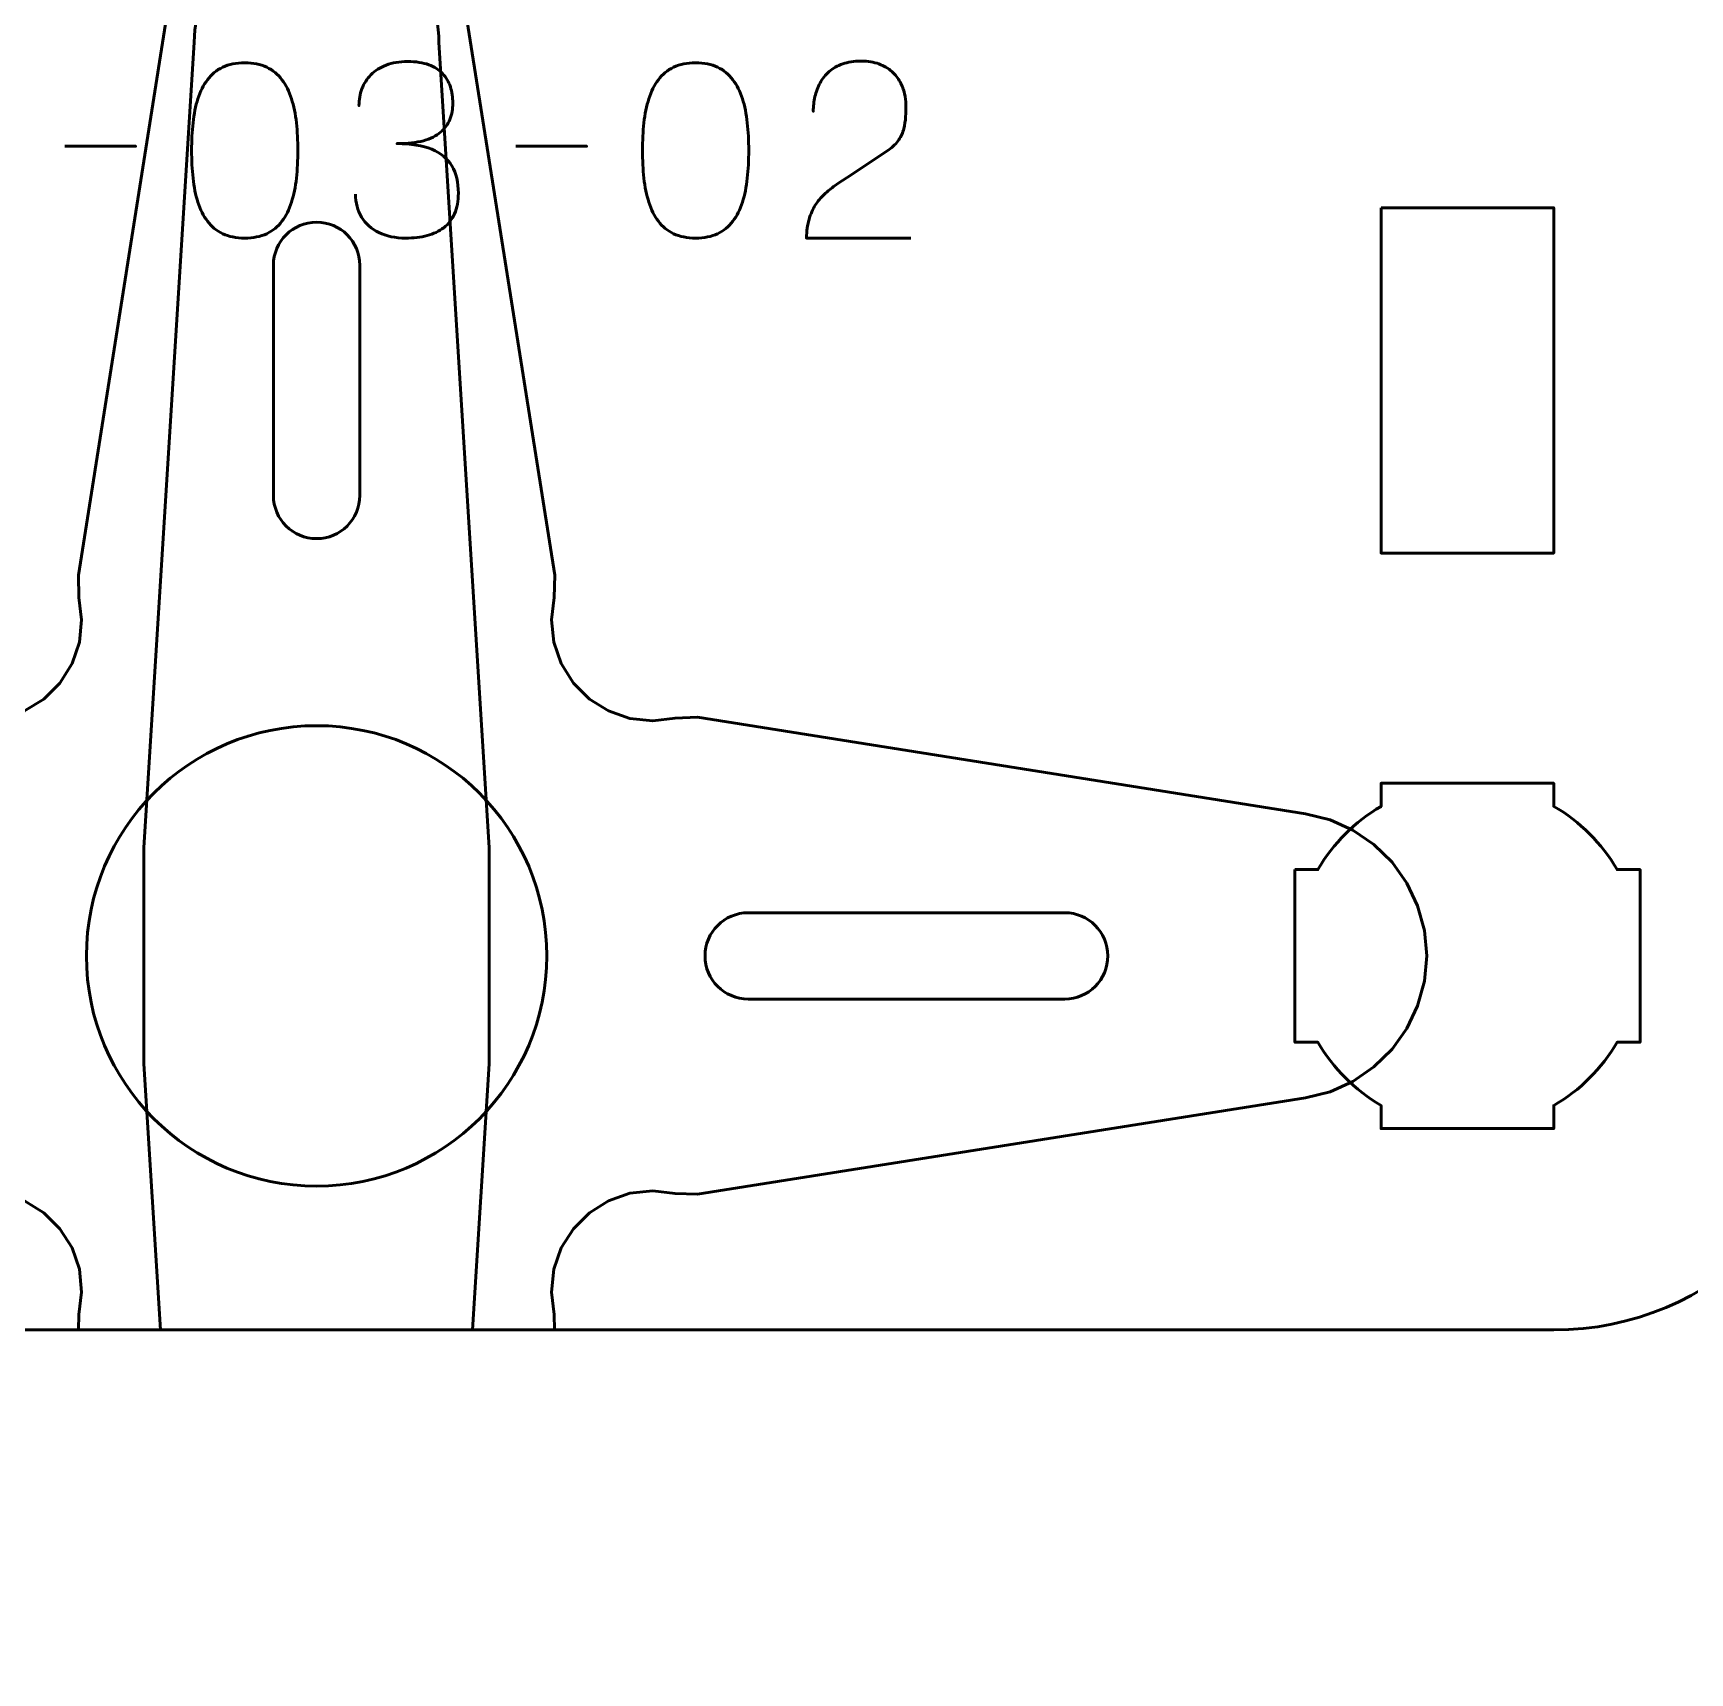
# Model space of a CAD drawing. Header units: centimetres. Extents: x -21 to 0, y -29.7 to 0.
# Drawn here: x -5.993 to -3.114, y -4.846 to -1.997 of the extents above; entities that cross this region are included whole.
import ezdxf

# ---------------------------------------------------------------- set-up
doc = ezdxf.new("R2010")
doc.units = ezdxf.units.CM
doc.header["$MEASUREMENT"] = 0
doc.layers.add('Layer 1', color=7, linetype='Continuous')

msp = doc.modelspace()

# ---------------------------------------------------------------- linework, layer by layer
at = {"layer": 'Layer 1', "color": 250, "lineweight": 53}
msp.add_ellipse((-5.5, -3.6), major_axis=(0, 0.4), ratio=1, dxfattribs=at)
at = {"layer": 'Layer 1', "color": 22, "lineweight": 53}
msp.add_open_spline([(-21.00003, -29.19995), (-21.00003, -29.19995), (-21.00003, -0.49992), (-21.00003, -0.49992), (-21.00003, -0.49992), (-21.00003, -0.22295), (-20.77694, 0.00004), (-20.49994, 0.00004), (-20.49994, 0.00004), (-20.49994, 0.00004), (-0.50008, 0.00004), (-0.50008, 0.00004), (-0.50008, 0.00004), (-0.22294, 0.00004), (0.00002, -0.22295), (0.00002, -0.49992), (0.00002, -0.49992), (0.00002, -0.49992), (0.00002, -29.19995), (0.00002, -29.19995), (0.00002, -29.19995), (0.00002, -29.47695), (-0.22294, -29.70004), (-0.50008, -29.70004), (-0.50008, -29.70004), (-0.50008, -29.70004), (-20.49994, -29.70004), (-20.49994, -29.70004), (-20.49994, -29.70004), (-20.77694, -29.70004), (-21.00003, -29.47695), (-21.00003, -29.19995)], degree=3, knots=[0, 0, 0, 0, 0.125, 0.125, 0.125, 0.125, 0.25, 0.25, 0.25, 0.25, 0.375, 0.375, 0.375, 0.375, 0.5, 0.5, 0.5, 0.5, 0.625, 0.625, 0.625, 0.625, 0.75, 0.75, 0.75, 0.75, 0.875, 0.875, 0.875, 0.875, 1, 1, 1, 1], dxfattribs=at)
at = {"layer": 'Layer 1', "color": 114, "lineweight": 53}
msp.add_open_spline([(-7.64994, -0.94997), (-7.64994, -0.94997), (-3.35007, -0.94997), (-3.35007, -0.94997), (-3.35007, -0.94997), (-3.07293, -0.94997), (-2.84997, -1.17306), (-2.84997, -1.45006), (-2.84997, -1.45006), (-2.84997, -1.45006), (-2.84997, -3.74993), (-2.84997, -3.74993), (-2.84997, -3.74993), (-2.84997, -4.02707), (-3.07293, -4.25003), (-3.35007, -4.25003), (-3.35007, -4.25003), (-3.35007, -4.25003), (-7.64994, -4.25003), (-7.64994, -4.25003), (-7.64994, -4.25003), (-7.92694, -4.25003), (-8.15003, -4.02707), (-8.15003, -3.74993), (-8.15003, -3.74993), (-8.15003, -3.74993), (-8.15003, -1.45006), (-8.15003, -1.45006), (-8.15003, -1.45006), (-8.15003, -1.17306), (-7.92694, -0.94997), (-7.64994, -0.94997)], degree=3, knots=[0, 0, 0, 0, 0.125, 0.125, 0.125, 0.125, 0.25, 0.25, 0.25, 0.25, 0.375, 0.375, 0.375, 0.375, 0.5, 0.5, 0.5, 0.5, 0.625, 0.625, 0.625, 0.625, 0.75, 0.75, 0.75, 0.75, 0.875, 0.875, 0.875, 0.875, 1, 1, 1, 1], dxfattribs=at)
at = {"layer": 'Layer 1', "color": 30, "lineweight": 53}
for points, knots in [([(-5.25327, -1.8807), (-5.25327, -1.8807), (-5.08613, -2.93818), (-5.08613, -2.93818), (-5.08613, -2.93818), (-5.08613, -2.93818), (-5.08692, -2.977), (-5.08692, -2.977), (-5.08692, -2.977), (-5.08692, -2.977), (-5.09168, -3.01582), (-5.09168, -3.01582), (-5.09168, -3.01582), (-5.09168, -3.01582), (-5.08771, -3.05463), (-5.08771, -3.05463), (-5.08771, -3.05463), (-5.08771, -3.05463), (-5.07504, -3.09185), (-5.07504, -3.09185), (-5.07504, -3.09185), (-5.07504, -3.09185), (-5.05365, -3.12592), (-5.05365, -3.12592), (-5.05365, -3.12592), (-5.05365, -3.12592), (-5.02591, -3.15364), (-5.02591, -3.15364), (-5.02591, -3.15364), (-5.02591, -3.15364), (-4.99266, -3.17423), (-4.99266, -3.17423), (-4.99266, -3.17423), (-4.99266, -3.17423), (-4.95542, -3.1877), (-4.95542, -3.1877), (-4.95542, -3.1877), (-4.95542, -3.1877), (-4.91581, -3.19166), (-4.91581, -3.19166), (-4.91581, -3.19166), (-4.91581, -3.19166), (-4.87701, -3.18691), (-4.87701, -3.18691), (-4.87701, -3.18691), (-4.87701, -3.18691), (-4.8382, -3.18532), (-4.8382, -3.18532), (-4.8382, -3.18532), (-4.8382, -3.18532), (-3.7815, -3.35326), (-3.7815, -3.35326), (-3.7815, -3.35326), (-3.7815, -3.35326), (-3.73871, -3.36355), (-3.73871, -3.36355), (-3.73871, -3.36355), (-3.73871, -3.36355), (-3.69912, -3.38178), (-3.69912, -3.38178), (-3.69912, -3.38178), (-3.69912, -3.38178), (-3.66267, -3.40633), (-3.66267, -3.40633), (-3.66267, -3.40633), (-3.66267, -3.40633), (-3.63099, -3.43722), (-3.63099, -3.43722), (-3.63099, -3.43722), (-3.63099, -3.43722), (-3.60564, -3.47366), (-3.60564, -3.47366), (-3.60564, -3.47366), (-3.60564, -3.47366), (-3.58663, -3.51327), (-3.58663, -3.51327), (-3.58663, -3.51327), (-3.58663, -3.51327), (-3.57475, -3.55604), (-3.57475, -3.55604), (-3.57475, -3.55604), (-3.57475, -3.55604), (-3.57079, -3.59961), (-3.57079, -3.59961), (-3.57079, -3.59961), (-3.57079, -3.59961), (-3.57475, -3.64397), (-3.57475, -3.64397), (-3.57475, -3.64397), (-3.57475, -3.64397), (-3.58663, -3.68674), (-3.58663, -3.68674), (-3.58663, -3.68674), (-3.58663, -3.68674), (-3.60564, -3.72635), (-3.60564, -3.72635), (-3.60564, -3.72635), (-3.60564, -3.72635), (-3.63099, -3.76199), (-3.63099, -3.76199), (-3.63099, -3.76199), (-3.63099, -3.76199), (-3.66267, -3.79288), (-3.66267, -3.79288), (-3.66267, -3.79288), (-3.66267, -3.79288), (-3.69912, -3.81823), (-3.69912, -3.81823), (-3.69912, -3.81823), (-3.69912, -3.81823), (-3.73871, -3.83645), (-3.73871, -3.83645), (-3.73871, -3.83645), (-3.73871, -3.83645), (-3.7815, -3.84675), (-3.7815, -3.84675), (-3.7815, -3.84675), (-3.7815, -3.84675), (-4.8382, -4.01389), (-4.8382, -4.01389), (-4.8382, -4.01389), (-4.8382, -4.01389), (-4.87701, -4.01309), (-4.87701, -4.01309), (-4.87701, -4.01309), (-4.87701, -4.01309), (-4.91581, -4.00834), (-4.91581, -4.00834), (-4.91581, -4.00834), (-4.91581, -4.00834), (-4.95542, -4.01231), (-4.95542, -4.01231), (-4.95542, -4.01231), (-4.95542, -4.01231), (-4.99266, -4.02577), (-4.99266, -4.02577), (-4.99266, -4.02577), (-4.99266, -4.02577), (-5.02591, -4.04636), (-5.02591, -4.04636), (-5.02591, -4.04636), (-5.02591, -4.04636), (-5.05365, -4.07409), (-5.05365, -4.07409), (-5.05365, -4.07409), (-5.05365, -4.07409), (-5.07504, -4.10736), (-5.07504, -4.10736), (-5.07504, -4.10736), (-5.07504, -4.10736), (-5.08771, -4.14459), (-5.08771, -4.14459), (-5.08771, -4.14459), (-5.08771, -4.14459), (-5.09168, -4.18419), (-5.09168, -4.18419), (-5.09168, -4.18419), (-5.09168, -4.18419), (-5.08692, -4.22301), (-5.08692, -4.22301), (-5.08692, -4.22301), (-5.08692, -4.22301), (-5.08637, -4.25003), (-5.08637, -4.25003), (-5.08637, -4.25003), (-5.08637, -4.25003), (-5.91365, -4.25003), (-5.91365, -4.25003), (-5.91365, -4.25003), (-5.91365, -4.25003), (-5.9131, -4.22301), (-5.9131, -4.22301), (-5.9131, -4.22301), (-5.9131, -4.22301), (-5.90835, -4.18419), (-5.90835, -4.18419), (-5.90835, -4.18419), (-5.90835, -4.18419), (-5.91231, -4.14459), (-5.91231, -4.14459), (-5.91231, -4.14459), (-5.91231, -4.14459), (-5.92498, -4.10736), (-5.92498, -4.10736), (-5.92498, -4.10736), (-5.92498, -4.10736), (-5.94637, -4.07409), (-5.94637, -4.07409), (-5.94637, -4.07409), (-5.94637, -4.07409), (-5.9741, -4.04636), (-5.9741, -4.04636), (-5.9741, -4.04636), (-5.9741, -4.04636), (-6.00737, -4.02577), (-6.00737, -4.02577), (-6.00737, -4.02577), (-6.00737, -4.02577), (-6.04459, -4.01231), (-6.04459, -4.01231), (-6.04459, -4.01231), (-6.04459, -4.01231), (-6.0842, -4.00834), (-6.0842, -4.00834), (-6.0842, -4.00834), (-6.0842, -4.00834), (-6.12301, -4.01309), (-6.12301, -4.01309), (-6.12301, -4.01309), (-6.12301, -4.01309), (-6.16103, -4.01389), (-6.16103, -4.01389), (-6.16103, -4.01389), (-6.16103, -4.01389), (-7.21851, -3.84675), (-7.21851, -3.84675), (-7.21851, -3.84675), (-7.21851, -3.84675), (-7.26128, -3.83645), (-7.26128, -3.83645), (-7.26128, -3.83645), (-7.26128, -3.83645), (-7.30089, -3.81823), (-7.30089, -3.81823), (-7.30089, -3.81823), (-7.30089, -3.81823), (-7.33733, -3.79288), (-7.33733, -3.79288), (-7.33733, -3.79288), (-7.33733, -3.79288), (-7.36901, -3.76199), (-7.36901, -3.76199), (-7.36901, -3.76199), (-7.36901, -3.76199), (-7.39436, -3.72635), (-7.39436, -3.72635), (-7.39436, -3.72635), (-7.39436, -3.72635), (-7.41336, -3.68674), (-7.41336, -3.68674), (-7.41336, -3.68674), (-7.41336, -3.68674), (-7.42526, -3.64397), (-7.42526, -3.64397), (-7.42526, -3.64397), (-7.42526, -3.64397), (-7.42922, -3.59961), (-7.42922, -3.59961), (-7.42922, -3.59961), (-7.42922, -3.59961), (-7.42526, -3.55604), (-7.42526, -3.55604), (-7.42526, -3.55604), (-7.42526, -3.55604), (-7.41336, -3.51327), (-7.41336, -3.51327), (-7.41336, -3.51327), (-7.41336, -3.51327), (-7.39436, -3.47366), (-7.39436, -3.47366), (-7.39436, -3.47366), (-7.39436, -3.47366), (-7.36901, -3.43722), (-7.36901, -3.43722), (-7.36901, -3.43722), (-7.36901, -3.43722), (-7.33733, -3.40633), (-7.33733, -3.40633), (-7.33733, -3.40633), (-7.33733, -3.40633), (-7.30089, -3.38178), (-7.30089, -3.38178), (-7.30089, -3.38178), (-7.30089, -3.38178), (-7.26128, -3.36355), (-7.26128, -3.36355), (-7.26128, -3.36355), (-7.26128, -3.36355), (-7.21851, -3.35326), (-7.21851, -3.35326), (-7.21851, -3.35326), (-7.21851, -3.35326), (-6.16103, -3.18532), (-6.16103, -3.18532), (-6.16103, -3.18532), (-6.16103, -3.18532), (-6.12301, -3.18691), (-6.12301, -3.18691), (-6.12301, -3.18691), (-6.12301, -3.18691), (-6.0842, -3.19166), (-6.0842, -3.19166), (-6.0842, -3.19166), (-6.0842, -3.19166), (-6.04459, -3.1877), (-6.04459, -3.1877), (-6.04459, -3.1877), (-6.04459, -3.1877), (-6.00737, -3.17423), (-6.00737, -3.17423), (-6.00737, -3.17423), (-6.00737, -3.17423), (-5.9741, -3.15364), (-5.9741, -3.15364), (-5.9741, -3.15364), (-5.9741, -3.15364), (-5.94637, -3.12592), (-5.94637, -3.12592), (-5.94637, -3.12592), (-5.94637, -3.12592), (-5.92498, -3.09185), (-5.92498, -3.09185), (-5.92498, -3.09185), (-5.92498, -3.09185), (-5.91231, -3.05463), (-5.91231, -3.05463), (-5.91231, -3.05463), (-5.91231, -3.05463), (-5.90835, -3.01582), (-5.90835, -3.01582), (-5.90835, -3.01582), (-5.90835, -3.01582), (-5.9131, -2.977), (-5.9131, -2.977), (-5.9131, -2.977), (-5.9131, -2.977), (-5.91389, -2.93818), (-5.91389, -2.93818), (-5.91389, -2.93818), (-5.91389, -2.93818), (-5.74676, -1.8807), (-5.74676, -1.8807), (-5.74676, -1.8807), (-5.74676, -1.8807), (-5.73646, -1.83793), (-5.73646, -1.83793), (-5.73646, -1.83793), (-5.73646, -1.83793), (-5.71824, -1.79753), (-5.71824, -1.79753), (-5.71824, -1.79753), (-5.71824, -1.79753), (-5.69289, -1.76109), (-5.69289, -1.76109), (-5.69289, -1.76109), (-5.69289, -1.76109), (-5.662, -1.7302), (-5.662, -1.7302), (-5.662, -1.7302), (-5.662, -1.7302), (-5.62636, -1.70406), (-5.62636, -1.70406), (-5.62636, -1.70406), (-5.62636, -1.70406), (-5.58675, -1.68584), (-5.58675, -1.68584), (-5.58675, -1.68584), (-5.58675, -1.68584), (-5.54396, -1.67396), (-5.54396, -1.67396), (-5.54396, -1.67396), (-5.54396, -1.67396), (-5.49961, -1.67), (-5.49961, -1.67), (-5.49961, -1.67), (-5.49961, -1.67), (-5.45604, -1.67396), (-5.45604, -1.67396), (-5.45604, -1.67396), (-5.45604, -1.67396), (-5.41327, -1.68584), (-5.41327, -1.68584), (-5.41327, -1.68584), (-5.41327, -1.68584), (-5.37366, -1.70406), (-5.37366, -1.70406), (-5.37366, -1.70406), (-5.37366, -1.70406), (-5.33802, -1.7302), (-5.33802, -1.7302), (-5.33802, -1.7302), (-5.33802, -1.7302), (-5.30713, -1.76109), (-5.30713, -1.76109), (-5.30713, -1.76109), (-5.30713, -1.76109), (-5.28177, -1.79753), (-5.28177, -1.79753), (-5.28177, -1.79753), (-5.28177, -1.79753), (-5.26356, -1.83793), (-5.26356, -1.83793), (-5.26356, -1.83793), (-5.26356, -1.83793), (-5.25327, -1.8807), (-5.25327, -1.8807)], [0, 0, 0, 0, 0.010101, 0.010101, 0.010101, 0.010101, 0.020202, 0.020202, 0.020202, 0.020202, 0.030303, 0.030303, 0.030303, 0.030303, 0.040404, 0.040404, 0.040404, 0.040404, 0.0505051, 0.0505051, 0.0505051, 0.0505051, 0.0606061, 0.0606061, 0.0606061, 0.0606061, 0.0707071, 0.0707071, 0.0707071, 0.0707071, 0.0808081, 0.0808081, 0.0808081, 0.0808081, 0.0909091, 0.0909091, 0.0909091, 0.0909091, 0.1010101, 0.1010101, 0.1010101, 0.1010101, 0.1111111, 0.1111111, 0.1111111, 0.1111111, 0.1212121, 0.1212121, 0.1212121, 0.1212121, 0.1313131, 0.1313131, 0.1313131, 0.1313131, 0.1414141, 0.1414141, 0.1414141, 0.1414141, 0.1515152, 0.1515152, 0.1515152, 0.1515152, 0.1616162, 0.1616162, 0.1616162, 0.1616162, 0.1717172, 0.1717172, 0.1717172, 0.1717172, 0.1818182, 0.1818182, 0.1818182, 0.1818182, 0.1919192, 0.1919192, 0.1919192, 0.1919192, 0.2020202, 0.2020202, 0.2020202, 0.2020202, 0.2121212, 0.2121212, 0.2121212, 0.2121212, 0.2222222, 0.2222222, 0.2222222, 0.2222222, 0.2323232, 0.2323232, 0.2323232, 0.2323232, 0.2424242, 0.2424242, 0.2424242, 0.2424242, 0.2525253, 0.2525253, 0.2525253, 0.2525253, 0.2626263, 0.2626263, 0.2626263, 0.2626263, 0.2727273, 0.2727273, 0.2727273, 0.2727273, 0.2828283, 0.2828283, 0.2828283, 0.2828283, 0.2929293, 0.2929293, 0.2929293, 0.2929293, 0.3030303, 0.3030303, 0.3030303, 0.3030303, 0.3131313, 0.3131313, 0.3131313, 0.3131313, 0.3232323, 0.3232323, 0.3232323, 0.3232323, 0.3333333, 0.3333333, 0.3333333, 0.3333333, 0.3434343, 0.3434343, 0.3434343, 0.3434343, 0.3535354, 0.3535354, 0.3535354, 0.3535354, 0.3636364, 0.3636364, 0.3636364, 0.3636364, 0.3737374, 0.3737374, 0.3737374, 0.3737374, 0.3838384, 0.3838384, 0.3838384, 0.3838384, 0.3939394, 0.3939394, 0.3939394, 0.3939394, 0.4040404, 0.4040404, 0.4040404, 0.4040404, 0.4141414, 0.4141414, 0.4141414, 0.4141414, 0.4242424, 0.4242424, 0.4242424, 0.4242424, 0.4343434, 0.4343434, 0.4343434, 0.4343434, 0.4444444, 0.4444444, 0.4444444, 0.4444444, 0.4545455, 0.4545455, 0.4545455, 0.4545455, 0.4646465, 0.4646465, 0.4646465, 0.4646465, 0.4747475, 0.4747475, 0.4747475, 0.4747475, 0.4848485, 0.4848485, 0.4848485, 0.4848485, 0.4949495, 0.4949495, 0.4949495, 0.4949495, 0.5050505, 0.5050505, 0.5050505, 0.5050505, 0.5151515, 0.5151515, 0.5151515, 0.5151515, 0.5252525, 0.5252525, 0.5252525, 0.5252525, 0.5353535, 0.5353535, 0.5353535, 0.5353535, 0.5454545, 0.5454545, 0.5454545, 0.5454545, 0.5555556, 0.5555556, 0.5555556, 0.5555556, 0.5656566, 0.5656566, 0.5656566, 0.5656566, 0.5757576, 0.5757576, 0.5757576, 0.5757576, 0.5858586, 0.5858586, 0.5858586, 0.5858586, 0.5959596, 0.5959596, 0.5959596, 0.5959596, 0.6060606, 0.6060606, 0.6060606, 0.6060606, 0.6161616, 0.6161616, 0.6161616, 0.6161616, 0.6262626, 0.6262626, 0.6262626, 0.6262626, 0.6363636, 0.6363636, 0.6363636, 0.6363636, 0.6464646, 0.6464646, 0.6464646, 0.6464646, 0.6565657, 0.6565657, 0.6565657, 0.6565657, 0.6666667, 0.6666667, 0.6666667, 0.6666667, 0.6767677, 0.6767677, 0.6767677, 0.6767677, 0.6868687, 0.6868687, 0.6868687, 0.6868687, 0.6969697, 0.6969697, 0.6969697, 0.6969697, 0.7070707, 0.7070707, 0.7070707, 0.7070707, 0.7171717, 0.7171717, 0.7171717, 0.7171717, 0.7272727, 0.7272727, 0.7272727, 0.7272727, 0.7373737, 0.7373737, 0.7373737, 0.7373737, 0.7474747, 0.7474747, 0.7474747, 0.7474747, 0.7575758, 0.7575758, 0.7575758, 0.7575758, 0.7676768, 0.7676768, 0.7676768, 0.7676768, 0.7777778, 0.7777778, 0.7777778, 0.7777778, 0.7878788, 0.7878788, 0.7878788, 0.7878788, 0.7979798, 0.7979798, 0.7979798, 0.7979798, 0.8080808, 0.8080808, 0.8080808, 0.8080808, 0.8181818, 0.8181818, 0.8181818, 0.8181818, 0.8282828, 0.8282828, 0.8282828, 0.8282828, 0.8383838, 0.8383838, 0.8383838, 0.8383838, 0.8484848, 0.8484848, 0.8484848, 0.8484848, 0.8585859, 0.8585859, 0.8585859, 0.8585859, 0.8686869, 0.8686869, 0.8686869, 0.8686869, 0.8787879, 0.8787879, 0.8787879, 0.8787879, 0.8888889, 0.8888889, 0.8888889, 0.8888889, 0.8989899, 0.8989899, 0.8989899, 0.8989899, 0.9090909, 0.9090909, 0.9090909, 0.9090909, 0.9191919, 0.9191919, 0.9191919, 0.9191919, 0.9292929, 0.9292929, 0.9292929, 0.9292929, 0.9393939, 0.9393939, 0.9393939, 0.9393939, 0.9494949, 0.9494949, 0.9494949, 0.9494949, 0.959596, 0.959596, 0.959596, 0.959596, 0.969697, 0.969697, 0.969697, 0.969697, 0.979798, 0.979798, 0.979798, 0.979798, 0.989899, 0.989899, 0.989899, 0.989899, 1, 1, 1, 1]), ([(-5.8, -3.7875), (-5.8, -3.7875), (-5.8, -3.4125), (-5.8, -3.4125), (-5.8, -3.4125), (-5.8, -3.4125), (-5.7125, -2.0125), (-5.7125, -2.0125), (-5.7125, -2.0125), (-5.7125, -1.89546), (-5.61704, -1.8), (-5.5, -1.8), (-5.5, -1.8), (-5.38296, -1.8), (-5.2875, -1.89546), (-5.2875, -2.0125), (-5.2875, -2.0125), (-5.2875, -2.0125), (-5.2, -3.4125), (-5.2, -3.4125), (-5.2, -3.4125), (-5.2, -3.4125), (-5.2, -3.7875), (-5.2, -3.7875), (-5.2, -3.7875), (-5.2, -3.7875), (-5.22891, -4.25003), (-5.22891, -4.25003), (-5.22891, -4.25003), (-5.22891, -4.25003), (-5.77109, -4.25003), (-5.77109, -4.25003), (-5.77109, -4.25003), (-5.77109, -4.25003), (-5.8, -3.7875), (-5.8, -3.7875)], [0, 0, 0, 0, 0.1111111, 0.1111111, 0.1111111, 0.1111111, 0.2222222, 0.2222222, 0.2222222, 0.2222222, 0.3333333, 0.3333333, 0.3333333, 0.3333333, 0.4444444, 0.4444444, 0.4444444, 0.4444444, 0.5555556, 0.5555556, 0.5555556, 0.5555556, 0.6666667, 0.6666667, 0.6666667, 0.6666667, 0.7777778, 0.7777778, 0.7777778, 0.7777778, 0.8888889, 0.8888889, 0.8888889, 0.8888889, 1, 1, 1, 1]), ([(-5.62491, -2.35282), (-5.6101, -2.35275), (-5.59733, -2.35014), (-5.58667, -2.34506), (-5.58667, -2.34506), (-5.57609, -2.33998), (-5.56727, -2.33271), (-5.56022, -2.32347), (-5.56022, -2.32347), (-5.55323, -2.31416), (-5.54773, -2.30315), (-5.54364, -2.29045), (-5.54364, -2.29045), (-5.53961, -2.27775), (-5.53672, -2.26385), (-5.5351, -2.24861), (-5.5351, -2.24861), (-5.5334, -2.23337), (-5.53256, -2.21735), (-5.53263, -2.20042), (-5.53263, -2.20042), (-5.53256, -2.18356), (-5.5334, -2.16754), (-5.5351, -2.15237), (-5.5351, -2.15237), (-5.53672, -2.1372), (-5.53961, -2.12323), (-5.54364, -2.11053), (-5.54364, -2.11053), (-5.54773, -2.0979), (-5.55323, -2.0869), (-5.56022, -2.07751), (-5.56022, -2.07751), (-5.56727, -2.0682), (-5.57609, -2.06093), (-5.58667, -2.05585), (-5.58667, -2.05585), (-5.59733, -2.0507), (-5.6101, -2.04809), (-5.62491, -2.04802), (-5.62491, -2.04802), (-5.63973, -2.04809), (-5.6525, -2.0507), (-5.66316, -2.05585), (-5.66316, -2.05585), (-5.67374, -2.06093), (-5.68256, -2.0682), (-5.68961, -2.07751), (-5.68961, -2.07751), (-5.6966, -2.0869), (-5.7021, -2.0979), (-5.70619, -2.11053), (-5.70619, -2.11053), (-5.71022, -2.12323), (-5.71311, -2.1372), (-5.71473, -2.15237), (-5.71473, -2.15237), (-5.71642, -2.16754), (-5.71727, -2.18356), (-5.7172, -2.20042), (-5.7172, -2.20042), (-5.71727, -2.21735), (-5.71642, -2.23337), (-5.71473, -2.24861), (-5.71473, -2.24861), (-5.71311, -2.26385), (-5.71022, -2.27775), (-5.70619, -2.29045), (-5.70619, -2.29045), (-5.7021, -2.30315), (-5.6966, -2.31416), (-5.68961, -2.32347), (-5.68961, -2.32347), (-5.68256, -2.33271), (-5.67374, -2.33998), (-5.66316, -2.34506), (-5.66316, -2.34506), (-5.6525, -2.35014), (-5.63973, -2.35275), (-5.62491, -2.35282)], [0, 0, 0, 0, 0.05, 0.05, 0.05, 0.05, 0.1, 0.1, 0.1, 0.1, 0.15, 0.15, 0.15, 0.15, 0.2, 0.2, 0.2, 0.2, 0.25, 0.25, 0.25, 0.25, 0.3, 0.3, 0.3, 0.3, 0.35, 0.35, 0.35, 0.35, 0.4, 0.4, 0.4, 0.4, 0.45, 0.45, 0.45, 0.45, 0.5, 0.5, 0.5, 0.5, 0.55, 0.55, 0.55, 0.55, 0.6, 0.6, 0.6, 0.6, 0.65, 0.65, 0.65, 0.65, 0.7, 0.7, 0.7, 0.7, 0.75, 0.75, 0.75, 0.75, 0.8, 0.8, 0.8, 0.8, 0.85, 0.85, 0.85, 0.85, 0.9, 0.9, 0.9, 0.9, 0.95, 0.95, 0.95, 0.95, 1, 1, 1, 1]), ([(-5.62491, -2.35282), (-5.6101, -2.35275), (-5.59733, -2.35014), (-5.58667, -2.34506), (-5.58667, -2.34506), (-5.57609, -2.33998), (-5.56727, -2.33271), (-5.56022, -2.32347), (-5.56022, -2.32347), (-5.55323, -2.31416), (-5.54773, -2.30315), (-5.54364, -2.29045), (-5.54364, -2.29045), (-5.53961, -2.27775), (-5.53672, -2.26385), (-5.5351, -2.24861), (-5.5351, -2.24861), (-5.5334, -2.23337), (-5.53256, -2.21735), (-5.53263, -2.20042), (-5.53263, -2.20042), (-5.53256, -2.18356), (-5.5334, -2.16754), (-5.5351, -2.15237), (-5.5351, -2.15237), (-5.53672, -2.1372), (-5.53961, -2.12323), (-5.54364, -2.11053), (-5.54364, -2.11053), (-5.54773, -2.0979), (-5.55323, -2.0869), (-5.56022, -2.07751), (-5.56022, -2.07751), (-5.56727, -2.0682), (-5.57609, -2.06093), (-5.58667, -2.05585), (-5.58667, -2.05585), (-5.59733, -2.0507), (-5.6101, -2.04809), (-5.62491, -2.04802), (-5.62491, -2.04802), (-5.63973, -2.04809), (-5.6525, -2.0507), (-5.66316, -2.05585), (-5.66316, -2.05585), (-5.67374, -2.06093), (-5.68256, -2.0682), (-5.68961, -2.07751), (-5.68961, -2.07751), (-5.6966, -2.0869), (-5.7021, -2.0979), (-5.70619, -2.11053), (-5.70619, -2.11053), (-5.71022, -2.12323), (-5.71311, -2.1372), (-5.71473, -2.15237), (-5.71473, -2.15237), (-5.71642, -2.16754), (-5.71727, -2.18356), (-5.7172, -2.20042), (-5.7172, -2.20042), (-5.71727, -2.21735), (-5.71642, -2.23337), (-5.71473, -2.24861), (-5.71473, -2.24861), (-5.71311, -2.26385), (-5.71022, -2.27775), (-5.70619, -2.29045), (-5.70619, -2.29045), (-5.7021, -2.30315), (-5.6966, -2.31416), (-5.68961, -2.32347), (-5.68961, -2.32347), (-5.68256, -2.33271), (-5.67374, -2.33998), (-5.66316, -2.34506), (-5.66316, -2.34506), (-5.6525, -2.35014), (-5.63973, -2.35275), (-5.62491, -2.35282)], [0, 0, 0, 0, 0.05, 0.05, 0.05, 0.05, 0.1, 0.1, 0.1, 0.1, 0.15, 0.15, 0.15, 0.15, 0.2, 0.2, 0.2, 0.2, 0.25, 0.25, 0.25, 0.25, 0.3, 0.3, 0.3, 0.3, 0.35, 0.35, 0.35, 0.35, 0.4, 0.4, 0.4, 0.4, 0.45, 0.45, 0.45, 0.45, 0.5, 0.5, 0.5, 0.5, 0.55, 0.55, 0.55, 0.55, 0.6, 0.6, 0.6, 0.6, 0.65, 0.65, 0.65, 0.65, 0.7, 0.7, 0.7, 0.7, 0.75, 0.75, 0.75, 0.75, 0.8, 0.8, 0.8, 0.8, 0.85, 0.85, 0.85, 0.85, 0.9, 0.9, 0.9, 0.9, 0.95, 0.95, 0.95, 0.95, 1, 1, 1, 1]), ([(-5.4323, -2.2762), (-5.43223, -2.29144), (-5.4287, -2.3047), (-5.42172, -2.3162), (-5.42172, -2.3162), (-5.41473, -2.32763), (-5.40478, -2.33659), (-5.3918, -2.34301), (-5.3918, -2.34301), (-5.37882, -2.34943), (-5.36323, -2.35268), (-5.34509, -2.35282), (-5.34509, -2.35282), (-5.33148, -2.35282), (-5.31913, -2.35141), (-5.30791, -2.34845), (-5.30791, -2.34845), (-5.29676, -2.34548), (-5.28717, -2.3409), (-5.27905, -2.33462), (-5.27905, -2.33462), (-5.27094, -2.32834), (-5.26473, -2.32022), (-5.26029, -2.31035), (-5.26029, -2.31035), (-5.25591, -2.3004), (-5.25373, -2.28847), (-5.25366, -2.2745), (-5.25366, -2.2745), (-5.25358, -2.25588), (-5.25739, -2.24014), (-5.26494, -2.22737), (-5.26494, -2.22737), (-5.27249, -2.2146), (-5.28421, -2.20501), (-5.29994, -2.19845), (-5.29994, -2.19845), (-5.31567, -2.19188), (-5.33585, -2.18857), (-5.36033, -2.18857), (-5.36033, -2.18857), (-5.34206, -2.18864), (-5.32675, -2.18695), (-5.31426, -2.18349), (-5.31426, -2.18349), (-5.30184, -2.18003), (-5.2919, -2.17516), (-5.28442, -2.16881), (-5.28442, -2.16881), (-5.27694, -2.16253), (-5.27151, -2.15505), (-5.26826, -2.14645), (-5.26826, -2.14645), (-5.26494, -2.13791), (-5.26332, -2.12853), (-5.26339, -2.1183), (-5.26339, -2.1183), (-5.26332, -2.10806), (-5.26473, -2.09861), (-5.26755, -2.08986), (-5.26755, -2.08986), (-5.27031, -2.08111), (-5.27482, -2.07342), (-5.28096, -2.06686), (-5.28096, -2.06686), (-5.2871, -2.0603), (-5.29521, -2.05515), (-5.30516, -2.05148), (-5.30516, -2.05148), (-5.31518, -2.04781), (-5.32739, -2.04598), (-5.34171, -2.04591), (-5.34171, -2.04591), (-5.35596, -2.04598), (-5.36845, -2.04809), (-5.37903, -2.05219), (-5.37903, -2.05219), (-5.38969, -2.05628), (-5.39843, -2.06185), (-5.40549, -2.06898), (-5.40549, -2.06898), (-5.41247, -2.0761), (-5.4177, -2.08422), (-5.42115, -2.09339), (-5.42115, -2.09339), (-5.42468, -2.10256), (-5.42637, -2.1123), (-5.42637, -2.12253), (-5.42637, -2.12253), (-5.42637, -2.1123), (-5.42468, -2.10256), (-5.42115, -2.09339), (-5.42115, -2.09339), (-5.4177, -2.08422), (-5.41247, -2.0761), (-5.40549, -2.06898), (-5.40549, -2.06898), (-5.39843, -2.06185), (-5.38969, -2.05628), (-5.37903, -2.05219), (-5.37903, -2.05219), (-5.36845, -2.04809), (-5.35596, -2.04598), (-5.34171, -2.04591), (-5.34171, -2.04591), (-5.32739, -2.04598), (-5.31518, -2.04781), (-5.30516, -2.05148), (-5.30516, -2.05148), (-5.29521, -2.05515), (-5.2871, -2.0603), (-5.28096, -2.06686), (-5.28096, -2.06686), (-5.27482, -2.07342), (-5.27031, -2.08111), (-5.26755, -2.08986), (-5.26755, -2.08986), (-5.26473, -2.09861), (-5.26332, -2.10806), (-5.26339, -2.1183), (-5.26339, -2.1183), (-5.26332, -2.12853), (-5.26494, -2.13791), (-5.26826, -2.14645), (-5.26826, -2.14645), (-5.27151, -2.15505), (-5.27694, -2.16253), (-5.28442, -2.16881), (-5.28442, -2.16881), (-5.2919, -2.17516), (-5.30184, -2.18003), (-5.31426, -2.18349), (-5.31426, -2.18349), (-5.32675, -2.18695), (-5.34206, -2.18864), (-5.36033, -2.18857), (-5.36033, -2.18857), (-5.33585, -2.18857), (-5.31567, -2.19188), (-5.29994, -2.19845), (-5.29994, -2.19845), (-5.28421, -2.20501), (-5.27249, -2.2146), (-5.26494, -2.22737), (-5.26494, -2.22737), (-5.25739, -2.24014), (-5.25358, -2.25588), (-5.25366, -2.2745), (-5.25366, -2.2745), (-5.25373, -2.28847), (-5.25591, -2.3004), (-5.26029, -2.31035), (-5.26029, -2.31035), (-5.26473, -2.32022), (-5.27094, -2.32834), (-5.27905, -2.33462), (-5.27905, -2.33462), (-5.28717, -2.3409), (-5.29676, -2.34548), (-5.30791, -2.34845), (-5.30791, -2.34845), (-5.31913, -2.35141), (-5.33148, -2.35282), (-5.34509, -2.35282), (-5.34509, -2.35282), (-5.36323, -2.35268), (-5.37882, -2.34943), (-5.3918, -2.34301), (-5.3918, -2.34301), (-5.40478, -2.33659), (-5.41473, -2.32763), (-5.42172, -2.3162), (-5.42172, -2.3162), (-5.4287, -2.3047), (-5.43223, -2.29144), (-5.4323, -2.2762)], [0, 0, 0, 0, 0.0227273, 0.0227273, 0.0227273, 0.0227273, 0.0454545, 0.0454545, 0.0454545, 0.0454545, 0.0681818, 0.0681818, 0.0681818, 0.0681818, 0.0909091, 0.0909091, 0.0909091, 0.0909091, 0.1136364, 0.1136364, 0.1136364, 0.1136364, 0.1363636, 0.1363636, 0.1363636, 0.1363636, 0.1590909, 0.1590909, 0.1590909, 0.1590909, 0.1818182, 0.1818182, 0.1818182, 0.1818182, 0.2045455, 0.2045455, 0.2045455, 0.2045455, 0.2272727, 0.2272727, 0.2272727, 0.2272727, 0.25, 0.25, 0.25, 0.25, 0.2727273, 0.2727273, 0.2727273, 0.2727273, 0.2954545, 0.2954545, 0.2954545, 0.2954545, 0.3181818, 0.3181818, 0.3181818, 0.3181818, 0.3409091, 0.3409091, 0.3409091, 0.3409091, 0.3636364, 0.3636364, 0.3636364, 0.3636364, 0.3863636, 0.3863636, 0.3863636, 0.3863636, 0.4090909, 0.4090909, 0.4090909, 0.4090909, 0.4318182, 0.4318182, 0.4318182, 0.4318182, 0.4545455, 0.4545455, 0.4545455, 0.4545455, 0.4772727, 0.4772727, 0.4772727, 0.4772727, 0.5, 0.5, 0.5, 0.5, 0.5227273, 0.5227273, 0.5227273, 0.5227273, 0.5454545, 0.5454545, 0.5454545, 0.5454545, 0.5681818, 0.5681818, 0.5681818, 0.5681818, 0.5909091, 0.5909091, 0.5909091, 0.5909091, 0.6136364, 0.6136364, 0.6136364, 0.6136364, 0.6363636, 0.6363636, 0.6363636, 0.6363636, 0.6590909, 0.6590909, 0.6590909, 0.6590909, 0.6818182, 0.6818182, 0.6818182, 0.6818182, 0.7045455, 0.7045455, 0.7045455, 0.7045455, 0.7272727, 0.7272727, 0.7272727, 0.7272727, 0.75, 0.75, 0.75, 0.75, 0.7727273, 0.7727273, 0.7727273, 0.7727273, 0.7954545, 0.7954545, 0.7954545, 0.7954545, 0.8181818, 0.8181818, 0.8181818, 0.8181818, 0.8409091, 0.8409091, 0.8409091, 0.8409091, 0.8636364, 0.8636364, 0.8636364, 0.8636364, 0.8863636, 0.8863636, 0.8863636, 0.8863636, 0.9090909, 0.9090909, 0.9090909, 0.9090909, 0.9318182, 0.9318182, 0.9318182, 0.9318182, 0.9545455, 0.9545455, 0.9545455, 0.9545455, 0.9772727, 0.9772727, 0.9772727, 0.9772727, 1, 1, 1, 1]), ([(-4.84133, -2.35282), (-4.82652, -2.35275), (-4.81375, -2.35014), (-4.80309, -2.34506), (-4.80309, -2.34506), (-4.79251, -2.33998), (-4.78369, -2.33271), (-4.77664, -2.32347), (-4.77664, -2.32347), (-4.76965, -2.31416), (-4.76415, -2.30315), (-4.76006, -2.29045), (-4.76006, -2.29045), (-4.75603, -2.27775), (-4.75314, -2.26385), (-4.75152, -2.24861), (-4.75152, -2.24861), (-4.74982, -2.23337), (-4.74898, -2.21735), (-4.74905, -2.20042), (-4.74905, -2.20042), (-4.74898, -2.18356), (-4.74982, -2.16754), (-4.75152, -2.15237), (-4.75152, -2.15237), (-4.75314, -2.1372), (-4.75603, -2.12323), (-4.76006, -2.11053), (-4.76006, -2.11053), (-4.76415, -2.0979), (-4.76965, -2.0869), (-4.77664, -2.07751), (-4.77664, -2.07751), (-4.78369, -2.0682), (-4.79251, -2.06093), (-4.80309, -2.05585), (-4.80309, -2.05585), (-4.81375, -2.0507), (-4.82652, -2.04809), (-4.84133, -2.04802), (-4.84133, -2.04802), (-4.85615, -2.04809), (-4.86892, -2.0507), (-4.87958, -2.05585), (-4.87958, -2.05585), (-4.89016, -2.06093), (-4.89898, -2.0682), (-4.90603, -2.07751), (-4.90603, -2.07751), (-4.91302, -2.0869), (-4.91852, -2.0979), (-4.92261, -2.11053), (-4.92261, -2.11053), (-4.92664, -2.12323), (-4.92953, -2.1372), (-4.93115, -2.15237), (-4.93115, -2.15237), (-4.93284, -2.16754), (-4.93369, -2.18356), (-4.93362, -2.20042), (-4.93362, -2.20042), (-4.93369, -2.21735), (-4.93284, -2.23337), (-4.93115, -2.24861), (-4.93115, -2.24861), (-4.92953, -2.26385), (-4.92664, -2.27775), (-4.92261, -2.29045), (-4.92261, -2.29045), (-4.91852, -2.30315), (-4.91302, -2.31416), (-4.90603, -2.32347), (-4.90603, -2.32347), (-4.89898, -2.33271), (-4.89016, -2.33998), (-4.87958, -2.34506), (-4.87958, -2.34506), (-4.86892, -2.35014), (-4.85615, -2.35275), (-4.84133, -2.35282)], [0, 0, 0, 0, 0.05, 0.05, 0.05, 0.05, 0.1, 0.1, 0.1, 0.1, 0.15, 0.15, 0.15, 0.15, 0.2, 0.2, 0.2, 0.2, 0.25, 0.25, 0.25, 0.25, 0.3, 0.3, 0.3, 0.3, 0.35, 0.35, 0.35, 0.35, 0.4, 0.4, 0.4, 0.4, 0.45, 0.45, 0.45, 0.45, 0.5, 0.5, 0.5, 0.5, 0.55, 0.55, 0.55, 0.55, 0.6, 0.6, 0.6, 0.6, 0.65, 0.65, 0.65, 0.65, 0.7, 0.7, 0.7, 0.7, 0.75, 0.75, 0.75, 0.75, 0.8, 0.8, 0.8, 0.8, 0.85, 0.85, 0.85, 0.85, 0.9, 0.9, 0.9, 0.9, 0.95, 0.95, 0.95, 0.95, 1, 1, 1, 1]), ([(-4.84133, -2.35282), (-4.82652, -2.35275), (-4.81375, -2.35014), (-4.80309, -2.34506), (-4.80309, -2.34506), (-4.79251, -2.33998), (-4.78369, -2.33271), (-4.77664, -2.32347), (-4.77664, -2.32347), (-4.76965, -2.31416), (-4.76415, -2.30315), (-4.76006, -2.29045), (-4.76006, -2.29045), (-4.75603, -2.27775), (-4.75314, -2.26385), (-4.75152, -2.24861), (-4.75152, -2.24861), (-4.74982, -2.23337), (-4.74898, -2.21735), (-4.74905, -2.20042), (-4.74905, -2.20042), (-4.74898, -2.18356), (-4.74982, -2.16754), (-4.75152, -2.15237), (-4.75152, -2.15237), (-4.75314, -2.1372), (-4.75603, -2.12323), (-4.76006, -2.11053), (-4.76006, -2.11053), (-4.76415, -2.0979), (-4.76965, -2.0869), (-4.77664, -2.07751), (-4.77664, -2.07751), (-4.78369, -2.0682), (-4.79251, -2.06093), (-4.80309, -2.05585), (-4.80309, -2.05585), (-4.81375, -2.0507), (-4.82652, -2.04809), (-4.84133, -2.04802), (-4.84133, -2.04802), (-4.85615, -2.04809), (-4.86892, -2.0507), (-4.87958, -2.05585), (-4.87958, -2.05585), (-4.89016, -2.06093), (-4.89898, -2.0682), (-4.90603, -2.07751), (-4.90603, -2.07751), (-4.91302, -2.0869), (-4.91852, -2.0979), (-4.92261, -2.11053), (-4.92261, -2.11053), (-4.92664, -2.12323), (-4.92953, -2.1372), (-4.93115, -2.15237), (-4.93115, -2.15237), (-4.93284, -2.16754), (-4.93369, -2.18356), (-4.93362, -2.20042), (-4.93362, -2.20042), (-4.93369, -2.21735), (-4.93284, -2.23337), (-4.93115, -2.24861), (-4.93115, -2.24861), (-4.92953, -2.26385), (-4.92664, -2.27775), (-4.92261, -2.29045), (-4.92261, -2.29045), (-4.91852, -2.30315), (-4.91302, -2.31416), (-4.90603, -2.32347), (-4.90603, -2.32347), (-4.89898, -2.33271), (-4.89016, -2.33998), (-4.87958, -2.34506), (-4.87958, -2.34506), (-4.86892, -2.35014), (-4.85615, -2.35275), (-4.84133, -2.35282)], [0, 0, 0, 0, 0.05, 0.05, 0.05, 0.05, 0.1, 0.1, 0.1, 0.1, 0.15, 0.15, 0.15, 0.15, 0.2, 0.2, 0.2, 0.2, 0.25, 0.25, 0.25, 0.25, 0.3, 0.3, 0.3, 0.3, 0.35, 0.35, 0.35, 0.35, 0.4, 0.4, 0.4, 0.4, 0.45, 0.45, 0.45, 0.45, 0.5, 0.5, 0.5, 0.5, 0.55, 0.55, 0.55, 0.55, 0.6, 0.6, 0.6, 0.6, 0.65, 0.65, 0.65, 0.65, 0.7, 0.7, 0.7, 0.7, 0.75, 0.75, 0.75, 0.75, 0.8, 0.8, 0.8, 0.8, 0.85, 0.85, 0.85, 0.85, 0.9, 0.9, 0.9, 0.9, 0.95, 0.95, 0.95, 0.95, 1, 1, 1, 1]), ([(-4.46711, -2.35282), (-4.46711, -2.35282), (-4.64872, -2.35282), (-4.64872, -2.35282), (-4.64872, -2.35282), (-4.64837, -2.34054), (-4.64682, -2.32968), (-4.6442, -2.32036), (-4.6442, -2.32036), (-4.64152, -2.31105), (-4.63793, -2.30287), (-4.63348, -2.29581), (-4.63348, -2.29581), (-4.62896, -2.28876), (-4.62381, -2.28248), (-4.61796, -2.27697), (-4.61796, -2.27697), (-4.6121, -2.2714), (-4.60582, -2.26632), (-4.59905, -2.26152), (-4.59905, -2.26152), (-4.59228, -2.25679), (-4.58529, -2.25207), (-4.57802, -2.24741), (-4.57802, -2.24741), (-4.57802, -2.24741), (-4.50563, -2.19915), (-4.50563, -2.19915), (-4.50563, -2.19915), (-4.49823, -2.19393), (-4.49244, -2.18822), (-4.48835, -2.18208), (-4.48835, -2.18208), (-4.48419, -2.17594), (-4.48129, -2.16945), (-4.47953, -2.1626), (-4.47953, -2.1626), (-4.47784, -2.15583), (-4.47678, -2.14885), (-4.47643, -2.14179), (-4.47643, -2.14179), (-4.47607, -2.13466), (-4.47593, -2.12754), (-4.476, -2.12041), (-4.476, -2.12041), (-4.476, -2.11456), (-4.47678, -2.10828), (-4.47833, -2.1015), (-4.47833, -2.1015), (-4.47995, -2.0948), (-4.48249, -2.0881), (-4.48609, -2.08147), (-4.48609, -2.08147), (-4.48969, -2.07483), (-4.49449, -2.06877), (-4.50048, -2.06326), (-4.50048, -2.06326), (-4.50648, -2.05783), (-4.51389, -2.05346), (-4.52271, -2.05014), (-4.52271, -2.05014), (-4.53153, -2.04682), (-4.5419, -2.04513), (-4.55389, -2.04506), (-4.55389, -2.04506), (-4.56596, -2.04513), (-4.57661, -2.04682), (-4.58579, -2.05007), (-4.58579, -2.05007), (-4.59496, -2.05331), (-4.60279, -2.05783), (-4.60928, -2.06354), (-4.60928, -2.06354), (-4.61577, -2.06926), (-4.62099, -2.07589), (-4.62508, -2.0833), (-4.62508, -2.0833), (-4.62918, -2.09071), (-4.63214, -2.09861), (-4.63404, -2.10694), (-4.63404, -2.10694), (-4.63595, -2.11526), (-4.63687, -2.12373), (-4.63687, -2.13227), (-4.63687, -2.13227), (-4.63687, -2.12373), (-4.63595, -2.11526), (-4.63404, -2.10694), (-4.63404, -2.10694), (-4.63214, -2.09861), (-4.62918, -2.09071), (-4.62508, -2.0833), (-4.62508, -2.0833), (-4.62099, -2.07589), (-4.61577, -2.06926), (-4.60928, -2.06354), (-4.60928, -2.06354), (-4.60279, -2.05783), (-4.59496, -2.05331), (-4.58579, -2.05007), (-4.58579, -2.05007), (-4.57661, -2.04682), (-4.56596, -2.04513), (-4.55389, -2.04506), (-4.55389, -2.04506), (-4.5419, -2.04513), (-4.53153, -2.04682), (-4.52271, -2.05014), (-4.52271, -2.05014), (-4.51389, -2.05346), (-4.50648, -2.05783), (-4.50048, -2.06326), (-4.50048, -2.06326), (-4.49449, -2.06877), (-4.48969, -2.07483), (-4.48609, -2.08147), (-4.48609, -2.08147), (-4.48249, -2.0881), (-4.47995, -2.0948), (-4.47833, -2.1015), (-4.47833, -2.1015), (-4.47678, -2.10828), (-4.476, -2.11456), (-4.476, -2.12041), (-4.476, -2.12041), (-4.47593, -2.12754), (-4.47607, -2.13466), (-4.47643, -2.14179), (-4.47643, -2.14179), (-4.47678, -2.14885), (-4.47784, -2.15583), (-4.47953, -2.1626), (-4.47953, -2.1626), (-4.48129, -2.16945), (-4.48419, -2.17594), (-4.48835, -2.18208), (-4.48835, -2.18208), (-4.49244, -2.18822), (-4.49823, -2.19393), (-4.50563, -2.19915), (-4.50563, -2.19915), (-4.50563, -2.19915), (-4.57802, -2.24741), (-4.57802, -2.24741), (-4.57802, -2.24741), (-4.58529, -2.25207), (-4.59228, -2.25679), (-4.59905, -2.26152), (-4.59905, -2.26152), (-4.60582, -2.26632), (-4.6121, -2.2714), (-4.61796, -2.27697), (-4.61796, -2.27697), (-4.62381, -2.28248), (-4.62896, -2.28876), (-4.63348, -2.29581), (-4.63348, -2.29581), (-4.63793, -2.30287), (-4.64152, -2.31105), (-4.6442, -2.32036), (-4.6442, -2.32036), (-4.64682, -2.32968), (-4.64837, -2.34054), (-4.64872, -2.35282), (-4.64872, -2.35282), (-4.64872, -2.35282), (-4.46711, -2.35282), (-4.46711, -2.35282)], [0, 0, 0, 0, 0.0238095, 0.0238095, 0.0238095, 0.0238095, 0.047619, 0.047619, 0.047619, 0.047619, 0.0714286, 0.0714286, 0.0714286, 0.0714286, 0.0952381, 0.0952381, 0.0952381, 0.0952381, 0.1190476, 0.1190476, 0.1190476, 0.1190476, 0.1428571, 0.1428571, 0.1428571, 0.1428571, 0.1666667, 0.1666667, 0.1666667, 0.1666667, 0.1904762, 0.1904762, 0.1904762, 0.1904762, 0.2142857, 0.2142857, 0.2142857, 0.2142857, 0.2380952, 0.2380952, 0.2380952, 0.2380952, 0.2619048, 0.2619048, 0.2619048, 0.2619048, 0.2857143, 0.2857143, 0.2857143, 0.2857143, 0.3095238, 0.3095238, 0.3095238, 0.3095238, 0.3333333, 0.3333333, 0.3333333, 0.3333333, 0.3571429, 0.3571429, 0.3571429, 0.3571429, 0.3809524, 0.3809524, 0.3809524, 0.3809524, 0.4047619, 0.4047619, 0.4047619, 0.4047619, 0.4285714, 0.4285714, 0.4285714, 0.4285714, 0.452381, 0.452381, 0.452381, 0.452381, 0.4761905, 0.4761905, 0.4761905, 0.4761905, 0.5, 0.5, 0.5, 0.5, 0.5238095, 0.5238095, 0.5238095, 0.5238095, 0.547619, 0.547619, 0.547619, 0.547619, 0.5714286, 0.5714286, 0.5714286, 0.5714286, 0.5952381, 0.5952381, 0.5952381, 0.5952381, 0.6190476, 0.6190476, 0.6190476, 0.6190476, 0.6428571, 0.6428571, 0.6428571, 0.6428571, 0.6666667, 0.6666667, 0.6666667, 0.6666667, 0.6904762, 0.6904762, 0.6904762, 0.6904762, 0.7142857, 0.7142857, 0.7142857, 0.7142857, 0.7380952, 0.7380952, 0.7380952, 0.7380952, 0.7619048, 0.7619048, 0.7619048, 0.7619048, 0.7857143, 0.7857143, 0.7857143, 0.7857143, 0.8095238, 0.8095238, 0.8095238, 0.8095238, 0.8333333, 0.8333333, 0.8333333, 0.8333333, 0.8571429, 0.8571429, 0.8571429, 0.8571429, 0.8809524, 0.8809524, 0.8809524, 0.8809524, 0.9047619, 0.9047619, 0.9047619, 0.9047619, 0.9285714, 0.9285714, 0.9285714, 0.9285714, 0.952381, 0.952381, 0.952381, 0.952381, 0.9761905, 0.9761905, 0.9761905, 0.9761905, 1, 1, 1, 1]), ([(-5.93733, -2.19322), (-5.93733, -2.19322), (-5.81414, -2.19322), (-5.81414, -2.19322), (-5.81414, -2.19322), (-5.81414, -2.19322), (-5.93733, -2.19322), (-5.93733, -2.19322)], [0, 0, 0, 0, 0.5, 0.5, 0.5, 0.5, 1, 1, 1, 1]), ([(-5.15375, -2.19322), (-5.15375, -2.19322), (-5.03056, -2.19322), (-5.03056, -2.19322), (-5.03056, -2.19322), (-5.03056, -2.19322), (-5.15375, -2.19322), (-5.15375, -2.19322)], [0, 0, 0, 0, 0.5, 0.5, 0.5, 0.5, 1, 1, 1, 1])]:
    msp.add_open_spline(points, degree=3, knots=knots, dxfattribs=at)
at = {"layer": 'Layer 1', "lineweight": 53}
for points, knots in [([(-3.65007, -2.30001), (-3.65007, -2.30001), (-3.35007, -2.30001), (-3.35007, -2.30001), (-3.35007, -2.30001), (-3.35007, -2.30001), (-3.35007, -2.90002), (-3.35007, -2.90002), (-3.35007, -2.90002), (-3.35007, -2.90002), (-3.65007, -2.90002), (-3.65007, -2.90002), (-3.65007, -2.90002), (-3.65007, -2.90002), (-3.65007, -2.30001), (-3.65007, -2.30001)], [0, 0, 0, 0, 0.25, 0.25, 0.25, 0.25, 0.5, 0.5, 0.5, 0.5, 0.75, 0.75, 0.75, 0.75, 1, 1, 1, 1]), ([(-3.8, -3.44994), (-3.8, -3.44994), (-3.7598, -3.44994), (-3.7598, -3.44994), (-3.7598, -3.44994), (-3.73347, -3.40442), (-3.69551, -3.36649), (-3.65, -3.34016), (-3.65, -3.34016), (-3.65, -3.34016), (-3.65, -3.29994), (-3.65, -3.29994), (-3.65, -3.29994), (-3.65, -3.29994), (-3.35, -3.29994), (-3.35, -3.29994), (-3.35, -3.29994), (-3.35, -3.29994), (-3.35, -3.34013), (-3.35, -3.34013), (-3.35, -3.34013), (-3.30447, -3.36646), (-3.26648, -3.40441), (-3.24012, -3.44994), (-3.24012, -3.44994), (-3.24012, -3.44994), (-3.2, -3.44994), (-3.2, -3.44994), (-3.2, -3.44994), (-3.2, -3.44994), (-3.2, -3.59536), (-3.2, -3.59536), (-3.2, -3.59536), (-3.2, -3.59536), (-3.19994, -3.60001), (-3.19994, -3.60001), (-3.19994, -3.60001), (-3.19994, -3.60001), (-3.2, -3.60465), (-3.2, -3.60465), (-3.2, -3.60465), (-3.2, -3.60465), (-3.2, -3.74994), (-3.2, -3.74994), (-3.2, -3.74994), (-3.2, -3.74994), (-3.24007, -3.74994), (-3.24007, -3.74994), (-3.24007, -3.74994), (-3.26642, -3.79551), (-3.30442, -3.83352), (-3.35, -3.85988), (-3.35, -3.85988), (-3.35, -3.85988), (-3.35, -3.89994), (-3.35, -3.89994), (-3.35, -3.89994), (-3.35, -3.89994), (-3.49328, -3.89994), (-3.49328, -3.89994), (-3.49328, -3.89994), (-3.49328, -3.89994), (-3.49995, -3.90002), (-3.49995, -3.90002), (-3.49995, -3.90002), (-3.49995, -3.90002), (-3.50663, -3.89994), (-3.50663, -3.89994), (-3.50663, -3.89994), (-3.50663, -3.89994), (-3.65, -3.89994), (-3.65, -3.89994), (-3.65, -3.89994), (-3.65, -3.89994), (-3.65, -3.85984), (-3.65, -3.85984), (-3.65, -3.85984), (-3.69554, -3.83348), (-3.73352, -3.79549), (-3.75985, -3.74994), (-3.75985, -3.74994), (-3.75985, -3.74994), (-3.8, -3.74994), (-3.8, -3.74994), (-3.8, -3.74994), (-3.8, -3.74994), (-3.8, -3.44994), (-3.8, -3.44994)], [0, 0, 0, 0, 0.0454545, 0.0454545, 0.0454545, 0.0454545, 0.0909091, 0.0909091, 0.0909091, 0.0909091, 0.1363636, 0.1363636, 0.1363636, 0.1363636, 0.1818182, 0.1818182, 0.1818182, 0.1818182, 0.2272727, 0.2272727, 0.2272727, 0.2272727, 0.2727273, 0.2727273, 0.2727273, 0.2727273, 0.3181818, 0.3181818, 0.3181818, 0.3181818, 0.3636364, 0.3636364, 0.3636364, 0.3636364, 0.4090909, 0.4090909, 0.4090909, 0.4090909, 0.4545455, 0.4545455, 0.4545455, 0.4545455, 0.5, 0.5, 0.5, 0.5, 0.5454545, 0.5454545, 0.5454545, 0.5454545, 0.5909091, 0.5909091, 0.5909091, 0.5909091, 0.6363636, 0.6363636, 0.6363636, 0.6363636, 0.6818182, 0.6818182, 0.6818182, 0.6818182, 0.7272727, 0.7272727, 0.7272727, 0.7272727, 0.7727273, 0.7727273, 0.7727273, 0.7727273, 0.8181818, 0.8181818, 0.8181818, 0.8181818, 0.8636364, 0.8636364, 0.8636364, 0.8636364, 0.9090909, 0.9090909, 0.9090909, 0.9090909, 0.9545455, 0.9545455, 0.9545455, 0.9545455, 1, 1, 1, 1])]:
    msp.add_open_spline(points, degree=3, knots=knots, dxfattribs=at)
at = {"layer": 'Layer 1', "color": 250, "lineweight": 53}
for points in [[(-5.425, -2.4), (-5.425, -2.35859), (-5.45859, -2.325), (-5.5, -2.325), (-5.5, -2.325), (-5.54141, -2.325), (-5.575, -2.35859), (-5.575, -2.4), (-5.575, -2.4), (-5.575, -2.4), (-5.575, -2.8), (-5.575, -2.8), (-5.575, -2.8), (-5.575, -2.84141), (-5.54141, -2.875), (-5.5, -2.875), (-5.5, -2.875), (-5.45859, -2.875), (-5.425, -2.84141), (-5.425, -2.8), (-5.425, -2.8), (-5.425, -2.8), (-5.425, -2.4), (-5.425, -2.4)], [(-4.74999, -3.675), (-4.7914, -3.675), (-4.82499, -3.64141), (-4.82499, -3.6), (-4.82499, -3.6), (-4.82499, -3.55859), (-4.7914, -3.525), (-4.74999, -3.525), (-4.74999, -3.525), (-4.74999, -3.525), (-4.19999, -3.525), (-4.19999, -3.525), (-4.19999, -3.525), (-4.15858, -3.525), (-4.12499, -3.55859), (-4.12499, -3.6), (-4.12499, -3.6), (-4.12499, -3.64141), (-4.15858, -3.675), (-4.19999, -3.675), (-4.19999, -3.675), (-4.19999, -3.675), (-4.74999, -3.675), (-4.74999, -3.675)]]:
    msp.add_open_spline(points, degree=3, knots=[0, 0, 0, 0, 0.1666667, 0.1666667, 0.1666667, 0.1666667, 0.3333333, 0.3333333, 0.3333333, 0.3333333, 0.5, 0.5, 0.5, 0.5, 0.6666667, 0.6666667, 0.6666667, 0.6666667, 0.8333333, 0.8333333, 0.8333333, 0.8333333, 1, 1, 1, 1], dxfattribs=at)

doc.saveas('drawing.dxf')
